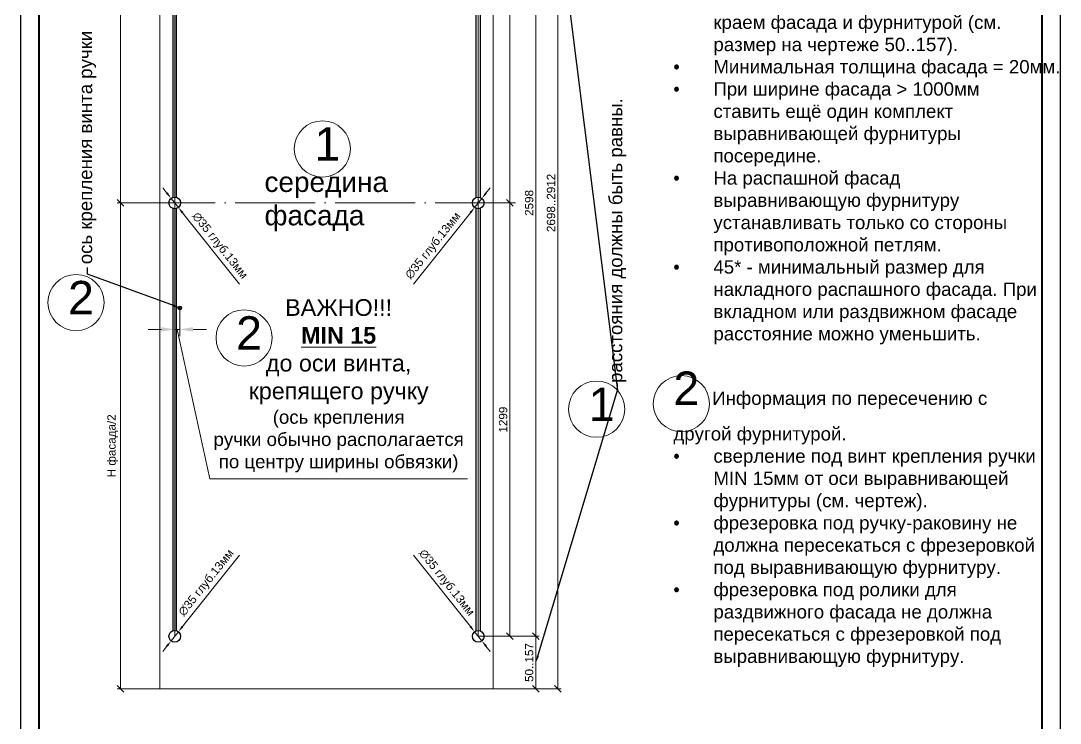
# Model space of a CAD drawing. Header units: millimetres. Extents: x 6988 to 52081, y -7456 to 23712.
# Drawn here: x 26338 to 29455, y 1524 to 3629 of the extents above; entities that cross this region are included whole.
import ezdxf
from ezdxf import colors
from ezdxf.entities.mleader import LeaderData, LeaderLine
from ezdxf.math import Vec2, Vec3

# ---------------------------------------------------------------- set-up
doc = ezdxf.new("R2010")
doc.units = ezdxf.units.MM
doc.linetypes.add('ACAD_ISO04W100', pattern=[30, 24, -3, 0, -3])
doc.layers.get('DEFPOINTS').update_dxf_attribs({"color": 106, "lineweight": 5})
for name, color, linetype, lineweight in [('Линии Размерные и Текст', 1, 'Continuous', 5), ('Натяжитель фасада с регулировкой по центру. Длина стержня фиксированная. Длина 2598мм. Pivot TN 101.2598.02.', 5, 'Continuous', 30), ('ось винта', 6, 'Continuous', 30), ('ФАСАД', 3, 'Continuous', 5), ('шляпка винта', 211, 'Continuous', 30), ('ШТАМП', 7, 'Continuous', 30)]:
    doc.layers.add(name, color=color, linetype=linetype, lineweight=lineweight)
doc.styles.get("Standard").update_dxf_attribs({"font": 'arial.ttf'})
doc.dimstyles.get("Standard").update_dxf_attribs({"dimscale": 0, "dimtxt": 2.5, "dimasz": 2, "dimexe": 1, "dimexo": 0, "dimgap": 0.75, "dimtad": 1, "dimdsep": 46, "dimtxsty": 'Standard', "dimcen": 1.5, "dimclrd": 256, "dimclre": 256, "dimclrt": 7, "dimazin": 3, "dimtfac": 1, "dimtmove": 0, "dimatfit": 3, "dimldrblk": 'DOT', "dimfxl": 1, "dimtolj": 1, "dimtzin": 0, "dimlwd": 5, "dimlwe": 5, "dimarcsym": 0})
doc.dimstyles.new('STANDARD10', dxfattribs={"dimscale": 10, "dimtxt": 2.5, "dimasz": 2, "dimexe": 1, "dimexo": 0, "dimgap": 0.75, "dimtad": 1, "dimdsep": 46, "dimtxsty": 'Standard', "dimblk1": 'OBLIQUE', "dimblk2": 'OBLIQUE', "dimsah": 1, "dimcen": 1.5, "dimclrd": 256, "dimclre": 256, "dimclrt": 7, "dimazin": 3, "dimtfac": 1, "dimtmove": 1, "dimatfit": 3, "dimldrblk": 'DOT', "dimfxl": 1, "dimtolj": 1, "dimtzin": 0, "dimlwd": 5, "dimlwe": 5, "dimarcsym": 0})

# ---------------------------------------------------------------- blocks, each defined once
blk = doc.blocks.new('*D40')
at = {"layer": 'DEFPOINTS', "color": 0, "transparency": 16777216}
for p in [(26788.7, 3096.9), (26810.5, 3069.5)]:
    blk.add_point(p, dxfattribs=at)
at = {"layer": 'Линии Размерные и Текст', "lineweight": 5, "transparency": 16777216}
for p, q in [((26776.3, 3112.6), (26763.8, 3128.2)), ((26788.7, 3096.9), (26810.5, 3069.5)), ((26993.7, 2839.5), (26823, 3053.9))]:
    blk.add_line(p, q, dxfattribs=at)
at = {"layer": 'Линии Размерные и Текст', "transparency": 16777216}
for points in [[(26778.9, 3114.6), (26773.7, 3110.5), (26788.7, 3096.9)], [(26825.6, 3056), (26820.4, 3051.8), (26810.5, 3069.5)]]:
    blk.add_solid(points, dxfattribs=at)
at = {"layer": 'Линии Размерные и Текст', "color": 7, "transparency": 16777216, "insert": (26933.5, 2953.9), "char_height": 25, "attachment_point": 5, "rotation": 308.536}
blk.add_mtext('\\A1;∅35 глуб.13мм', dxfattribs=at)
blk = doc.blocks.new('_Dot')
at = {"color": 0, "linetype": 'ByBlock', "lineweight": -2}
blk.add_line((-0.5, 0), (-1, 0), dxfattribs=at)
at = {"color": 0, "linetype": 'ByBlock', "const_width": 0.5}
blk.add_lwpolyline([(-0.25, 0, 1), (0.25, 0, 1)], format="xyb", close=True, dxfattribs=at)
blk = doc.blocks.new('*D42')
at = {"layer": 'DEFPOINTS', "color": 0, "transparency": 16777216}
for p in [(27720.5, 3096.9), (27698.7, 3069.5)]:
    blk.add_point(p, dxfattribs=at)
at = {"layer": 'Линии Размерные и Текст', "lineweight": 5, "transparency": 16777216}
for p, q in [((27733, 3112.6), (27745.5, 3128.2)), ((27720.5, 3096.9), (27698.7, 3069.5)), ((27515.5, 2839.5), (27686.3, 3053.9))]:
    blk.add_line(p, q, dxfattribs=at)
at = {"layer": 'Линии Размерные и Текст', "transparency": 16777216}
for points in [[(27730.4, 3114.6), (27735.6, 3110.5), (27720.5, 3096.9)], [(27683.7, 3056), (27688.9, 3051.8), (27698.7, 3069.5)]]:
    blk.add_solid(points, dxfattribs=at)
at = {"layer": 'Линии Размерные и Текст', "color": 7, "transparency": 16777216, "insert": (27575.8, 2953.9), "char_height": 25, "attachment_point": 5, "rotation": 51.464}
blk.add_mtext('\\A1;∅35 глуб.13мм', dxfattribs=at)
blk = doc.blocks.new('_OBLIQUE')
at = {"color": 0, "linetype": 'ByBlock'}
blk.add_line((-0.5, -0.5), (0.5, 0.5), dxfattribs=at)
blk = doc.blocks.new('*D43')
at = {"layer": 'DEFPOINTS', "color": 0, "transparency": 16777216}
for p in [(27709.6, 4585.4), (27754.6, 4539.2), (27709.6, 1784.2)]:
    blk.add_point(p, dxfattribs=at)
at = {"layer": 'Линии Размерные и Текст', "lineweight": 5, "transparency": 16777216}
for p, q in [((27709.6, 1784.2), (27709.6, 4595.4)), ((27754.6, 4585.4), (27709.6, 4585.4)), ((27754.6, 4539.2), (27754.6, 4595.4))]:
    blk.add_line(p, q, dxfattribs=at)
at = {"layer": 'Линии Размерные и Текст', "lineweight": 5, "transparency": 16777216, "xscale": 20, "yscale": 20, "zscale": 20, "rotation": 180}
blk.add_blockref('_OBLIQUE', (27709.6, 4585.4), dxfattribs=at)
at = {"layer": 'Линии Размерные и Текст', "lineweight": 5, "transparency": 16777216, "xscale": 20, "yscale": 20, "zscale": 20}
blk.add_blockref('_OBLIQUE', (27754.6, 4585.4), dxfattribs=at)
at = {"layer": 'Линии Размерные и Текст', "color": 7, "transparency": 16777216, "insert": (27734.6, 4605.6), "char_height": 25, "attachment_point": 5}
blk.add_mtext('\\A1;45*', dxfattribs=at)
blk = doc.blocks.new('*D44')
at = {"layer": 'DEFPOINTS', "color": 0, "transparency": 16777216}
for p in [(26810.5, 1797.9), (26788.7, 1770.5)]:
    blk.add_point(p, dxfattribs=at)
at = {"layer": 'Линии Размерные и Текст', "lineweight": 5, "transparency": 16777216}
for p, q in [((26993.7, 2027.9), (26823, 1813.6)), ((26788.7, 1770.5), (26810.5, 1797.9)), ((26776.3, 1754.9), (26763.8, 1739.2))]:
    blk.add_line(p, q, dxfattribs=at)
at = {"layer": 'Линии Размерные и Текст', "transparency": 16777216}
for points in [[(26820.4, 1815.6), (26825.6, 1811.5), (26810.5, 1797.9)], [(26773.7, 1757), (26778.9, 1752.8), (26788.7, 1770.5)]]:
    blk.add_solid(points, dxfattribs=at)
at = {"layer": 'Линии Размерные и Текст', "color": 7, "transparency": 16777216, "insert": (26895.7, 1943.6), "char_height": 25, "attachment_point": 5, "rotation": 51.464}
blk.add_mtext('\\A1;∅35 глуб.13мм', dxfattribs=at)
blk = doc.blocks.new('*D45')
at = {"layer": 'DEFPOINTS', "color": 0, "transparency": 16777216}
for p in [(27698.7, 1797.9), (27720.5, 1770.5)]:
    blk.add_point(p, dxfattribs=at)
at = {"layer": 'Линии Размерные и Текст', "lineweight": 5, "transparency": 16777216}
for p, q in [((27515.5, 2027.9), (27686.3, 1813.6)), ((27720.5, 1770.5), (27698.7, 1797.9)), ((27733, 1754.9), (27745.5, 1739.2))]:
    blk.add_line(p, q, dxfattribs=at)
at = {"layer": 'Линии Размерные и Текст', "transparency": 16777216}
for points in [[(27688.9, 1815.6), (27683.7, 1811.5), (27698.7, 1797.9)], [(27735.6, 1757), (27730.4, 1752.8), (27720.5, 1770.5)]]:
    blk.add_solid(points, dxfattribs=at)
at = {"layer": 'Линии Размерные и Текст', "color": 7, "transparency": 16777216, "insert": (27613.5, 1943.6), "char_height": 25, "attachment_point": 5, "rotation": 308.536}
blk.add_mtext('\\A1;∅35 глуб.13мм', dxfattribs=at)
blk = doc.blocks.new('*D106')
at = {"layer": 'DEFPOINTS', "color": 0, "transparency": 16777216}
for p in [(26799.6, 4585.4), (26754.6, 4539.2), (26799.6, 1784.2)]:
    blk.add_point(p, dxfattribs=at)
at = {"layer": 'Линии Размерные и Текст', "lineweight": 5, "transparency": 16777216}
for p, q in [((26754.6, 4539.2), (26754.6, 4595.4)), ((26754.6, 4585.4), (26799.6, 4585.4)), ((26799.6, 1784.2), (26799.6, 4595.4))]:
    blk.add_line(p, q, dxfattribs=at)
at = {"layer": 'Линии Размерные и Текст', "lineweight": 5, "transparency": 16777216, "xscale": 20, "yscale": 20, "zscale": 20, "rotation": 180}
blk.add_blockref('_OBLIQUE', (26754.6, 4585.4), dxfattribs=at)
at = {"layer": 'Линии Размерные и Текст', "lineweight": 5, "transparency": 16777216, "xscale": 20, "yscale": 20, "zscale": 20}
blk.add_blockref('_OBLIQUE', (26799.6, 4585.4), dxfattribs=at)
at = {"layer": 'Линии Размерные и Текст', "color": 7, "transparency": 16777216, "insert": (26774.6, 4605.6), "char_height": 25, "attachment_point": 5}
blk.add_mtext('\\A1;45*', dxfattribs=at)
blk = doc.blocks.new('*D118')
at = {"layer": 'DEFPOINTS', "color": 0, "transparency": 16777216}
for p in [(27754.6, 4539.2), (27754.6, 1627.2), (27948.4, 1627.2)]:
    blk.add_point(p, dxfattribs=at)
at = {"layer": 'Линии Размерные и Текст', "lineweight": 5, "transparency": 16777216}
for p, q in [((27754.6, 4539.2), (27958.4, 4539.2)), ((27948.4, 4539.2), (27948.4, 1627.2)), ((27754.6, 1627.2), (27958.4, 1627.2))]:
    blk.add_line(p, q, dxfattribs=at)
at = {"layer": 'Линии Размерные и Текст', "lineweight": 5, "transparency": 16777216, "xscale": 20, "yscale": 20, "zscale": 20}
for p, rotation in [((27948.4, 4539.2), 90), ((27948.4, 1627.2), 270)]:
    blk.add_blockref('_OBLIQUE', p, dxfattribs=dict(at, rotation=rotation))
at = {"layer": 'Линии Размерные и Текст', "color": 7, "transparency": 16777216, "insert": (27928.1, 3083.2), "char_height": 25, "attachment_point": 5, "rotation": 90}
blk.add_mtext('\\A1;2698..2912', dxfattribs=at)
blk = doc.blocks.new('*D119')
at = {"layer": 'DEFPOINTS', "color": 0, "transparency": 16777216}
for p in [(27709.6, 4382.2), (27804.8, 4382.2), (27709.6, 3083.2)]:
    blk.add_point(p, dxfattribs=at)
at = {"layer": 'Линии Размерные и Текст', "lineweight": 5, "transparency": 16777216}
for p, q in [((27709.6, 4382.2), (27814.8, 4382.2)), ((27804.8, 3083.2), (27804.8, 4382.2)), ((27709.6, 3083.2), (27814.8, 3083.2))]:
    blk.add_line(p, q, dxfattribs=at)
at = {"layer": 'Линии Размерные и Текст', "lineweight": 5, "transparency": 16777216, "xscale": 20, "yscale": 20, "zscale": 20}
for p, rotation in [((27804.8, 4382.2), 90), ((27804.8, 3083.2), 270)]:
    blk.add_blockref('_OBLIQUE', p, dxfattribs=dict(at, rotation=rotation))
at = {"layer": 'Линии Размерные и Текст', "color": 7, "transparency": 16777216, "insert": (27784.5, 3732.7), "char_height": 25, "attachment_point": 5, "rotation": 90}
blk.add_mtext('\\A1;1299', dxfattribs=at)
blk = doc.blocks.new('*D120')
at = {"layer": 'DEFPOINTS', "color": 0, "transparency": 16777216}
for p in [(27709.6, 3083.2), (27709.6, 1784.2), (27804.8, 1784.2)]:
    blk.add_point(p, dxfattribs=at)
at = {"layer": 'Линии Размерные и Текст', "lineweight": 5, "transparency": 16777216}
for p, q in [((27709.6, 3083.2), (27814.8, 3083.2)), ((27804.8, 3083.2), (27804.8, 1784.2)), ((27709.6, 1784.2), (27814.8, 1784.2))]:
    blk.add_line(p, q, dxfattribs=at)
at = {"layer": 'Линии Размерные и Текст', "lineweight": 5, "transparency": 16777216, "xscale": 20, "yscale": 20, "zscale": 20}
for p, rotation in [((27804.8, 3083.2), 90), ((27804.8, 1784.2), 270)]:
    blk.add_blockref('_OBLIQUE', p, dxfattribs=dict(at, rotation=rotation))
at = {"layer": 'Линии Размерные и Текст', "color": 7, "transparency": 16777216, "insert": (27784.5, 2433.7), "char_height": 25, "attachment_point": 5, "rotation": 90}
blk.add_mtext('\\A1;1299', dxfattribs=at)
blk = doc.blocks.new('*D121')
at = {"layer": 'DEFPOINTS', "color": 0, "transparency": 16777216}
for p in [(26754.6, 4539.2), (26637.4, 3083.2), (26799.6, 3083.2)]:
    blk.add_point(p, dxfattribs=at)
at = {"layer": 'Линии Размерные и Текст', "lineweight": 5, "transparency": 16777216}
for p, q in [((26754.6, 4539.2), (26627.4, 4539.2)), ((26637.4, 4539.2), (26637.4, 3083.2)), ((26799.6, 3083.2), (26627.4, 3083.2))]:
    blk.add_line(p, q, dxfattribs=at)
at = {"layer": 'Линии Размерные и Текст', "lineweight": 5, "transparency": 16777216, "xscale": 20, "yscale": 20, "zscale": 20}
for p, rotation in [((26637.4, 4539.2), 90), ((26637.4, 3083.2), 270)]:
    blk.add_blockref('_OBLIQUE', p, dxfattribs=dict(at, rotation=rotation))
at = {"layer": 'Линии Размерные и Текст', "color": 7, "transparency": 16777216, "insert": (26613.7, 3811.2), "char_height": 25, "attachment_point": 5, "rotation": 90}
blk.add_mtext('\\A1;H фасада/2', dxfattribs=at)
blk = doc.blocks.new('*D122')
at = {"layer": 'DEFPOINTS', "color": 0, "transparency": 16777216}
for p in [(26799.6, 3083.2), (26637.4, 1627.2), (26754.6, 1627.2)]:
    blk.add_point(p, dxfattribs=at)
at = {"layer": 'Линии Размерные и Текст', "lineweight": 5, "transparency": 16777216}
for p, q in [((26799.6, 3083.2), (26627.4, 3083.2)), ((26637.4, 3083.2), (26637.4, 1627.2)), ((26754.6, 1627.2), (26627.4, 1627.2))]:
    blk.add_line(p, q, dxfattribs=at)
at = {"layer": 'Линии Размерные и Текст', "lineweight": 5, "transparency": 16777216, "xscale": 20, "yscale": 20, "zscale": 20}
for p, rotation in [((26637.4, 3083.2), 90), ((26637.4, 1627.2), 270)]:
    blk.add_blockref('_OBLIQUE', p, dxfattribs=dict(at, rotation=rotation))
at = {"layer": 'Линии Размерные и Текст', "color": 7, "transparency": 16777216, "insert": (26613.7, 2355.2), "char_height": 25, "attachment_point": 5, "rotation": 90}
blk.add_mtext('\\A1;H фасада/2', dxfattribs=at)
blk = doc.blocks.new('*D123')
at = {"layer": 'DEFPOINTS', "color": 0, "transparency": 16777216}
for p in [(27709.6, 4382.2), (27709.6, 1784.2), (27882.8, 1784.2)]:
    blk.add_point(p, dxfattribs=at)
at = {"layer": 'Линии Размерные и Текст', "lineweight": 5, "transparency": 16777216}
for p, q in [((27709.6, 4382.2), (27892.8, 4382.2)), ((27882.8, 4382.2), (27882.8, 1784.2)), ((27709.6, 1784.2), (27892.8, 1784.2))]:
    blk.add_line(p, q, dxfattribs=at)
at = {"layer": 'Линии Размерные и Текст', "lineweight": 5, "transparency": 16777216, "xscale": 20, "yscale": 20, "zscale": 20}
for p, rotation in [((27882.8, 4382.2), 90), ((27882.8, 1784.2), 270)]:
    blk.add_blockref('_OBLIQUE', p, dxfattribs=dict(at, rotation=rotation))
at = {"layer": 'Линии Размерные и Текст', "color": 7, "transparency": 16777216, "insert": (27862.5, 3083.2), "char_height": 25, "attachment_point": 5, "rotation": 90}
blk.add_mtext('\\A1;2598', dxfattribs=at)
blk = doc.blocks.new('*D125')
at = {"layer": 'DEFPOINTS', "color": 0, "transparency": 16777216}
for p in [(27709.6, 1784.2), (27754.6, 1627.2), (27882.8, 1627.2)]:
    blk.add_point(p, dxfattribs=at)
at = {"layer": 'Линии Размерные и Текст', "lineweight": 5, "transparency": 16777216}
for p, q in [((27709.6, 1784.2), (27892.8, 1784.2)), ((27882.8, 1784.2), (27882.8, 1627.2)), ((27754.6, 1627.2), (27892.8, 1627.2))]:
    blk.add_line(p, q, dxfattribs=at)
at = {"layer": 'Линии Размерные и Текст', "lineweight": 5, "transparency": 16777216, "xscale": 20, "yscale": 20, "zscale": 20}
for p, rotation in [((27882.8, 1784.2), 90), ((27882.8, 1627.2), 270)]:
    blk.add_blockref('_OBLIQUE', p, dxfattribs=dict(at, rotation=rotation))
at = {"layer": 'Линии Размерные и Текст', "color": 7, "transparency": 16777216, "insert": (27862.5, 1705.7), "char_height": 25, "attachment_point": 5, "rotation": 90}
blk.add_mtext('\\A1;50..157', dxfattribs=at)
blk = doc.blocks.new('*D132')
at = {"layer": 'DEFPOINTS', "color": 0, "transparency": 16777216}
for p in [(26799.6, 2768.5), (26814.6, 2768.5), (26799.6, 2704.2)]:
    blk.add_point(p, dxfattribs=at)
at = {"layer": 'Линии Размерные и Текст', "lineweight": 5, "transparency": 16777216}
for p, q in [((26799.6, 2768.5), (26799.6, 2684.2)), ((26814.6, 2768.5), (26814.6, 2684.2)), ((26759.6, 2704.2), (26719.6, 2704.2)), ((26814.6, 2704.2), (26799.6, 2704.2)), ((26814.6, 2704.2), (26799.6, 2704.2)), ((26807.1, 2704.2), (26904.5, 2255.9)), ((26854.6, 2704.2), (26894.6, 2704.2)), ((26904.5, 2255.9), (27677.7, 2255.9))]:
    blk.add_line(p, q, dxfattribs=at)
at = {"layer": 'Линии Размерные и Текст', "transparency": 16777216}
for points in [[(26759.6, 2710.8), (26759.6, 2697.5), (26799.6, 2704.2)], [(26854.6, 2710.8), (26854.6, 2697.5), (26814.6, 2704.2)]]:
    blk.add_solid(points, dxfattribs=at)
at = {"layer": 'Линии Размерные и Текст', "color": 7, "transparency": 16777216, "insert": (27291.1, 2535.3), "char_height": 50, "attachment_point": 5}
blk.add_mtext('\\A1;ВАЖНО!!! \\P{\\fArial|b1|i0|c204|p34;\\LMIN 15\\P}до оси винта, \\Pкрепящего ручку{\\H0.8x;\\P(ось крепления \\Pручки обычно располагается \\Pпо центру ширины обвязки)}', dxfattribs=at)

msp = doc.modelspace()

# ---------------------------------------------------------------- linework, layer by layer
at = {"layer": 'Линии Размерные и Текст', "linetype": 'ACAD_ISO04W100', "ltscale": 10}
msp.add_line((26680.693, 3083.22), (27842.961, 3083.22), dxfattribs=at)
at = {"layer": 'Линии Размерные и Текст'}
for centre in [(27242.352, 3245.151), (26503.73, 2784.561), (27007.685, 2678.615), (28318.954, 2481.5), (28064.732, 2464.935)]:
    msp.add_circle(centre, 84.286, dxfattribs=at)
at = {"layer": 'Натяжитель фасада с регулировкой по центру. Длина стержня фиксированная. Длина 2598мм. Pivot TN 101.2598.02.'}
for points in [[(26793.882, 4365.691), (26793.882, 3099.748)], [(26805.382, 3099.748), (26805.382, 4365.691)], [(27703.882, 3099.748), (27703.882, 4365.691)], [(27715.382, 4365.691), (27715.382, 3099.748)], [(26793.882, 3066.691), (26793.882, 1800.748)], [(26805.382, 1800.748), (26805.382, 3066.691)], [(27703.882, 1800.748), (27703.882, 3066.691)], [(27715.382, 3066.691), (27715.382, 1800.748)]]:
    msp.add_lwpolyline(points, dxfattribs=at)
for centre in [(26799.632, 3083.22), (27709.632, 3083.22), (26799.632, 1784.22), (27709.632, 1784.22)]:
    msp.add_circle(centre, 17.5, dxfattribs=at)
at = {"layer": 'ось винта'}
msp.add_circle((26814.632, 2768.513), 2, dxfattribs=at)
at = {"layer": 'ФАСАД'}
msp.add_lwpolyline([(26754.632, 4539.22), (27754.632, 4539.22), (27754.632, 1627.22), (26754.632, 1627.22)], close=True, dxfattribs=at)
at = {"layer": 'шляпка винта'}
msp.add_circle((26814.632, 2768.513), 5.5, dxfattribs=at)
at = {"layer": 'ШТАМП'}
msp.add_lwpolyline([(29454.865, 5096.995), (29454.865, 587.715), (26338.015, 587.715), (26338.015, 5096.995)], close=True, dxfattribs=at)
at = {"layer": 'ШТАМП', "lineweight": 40}
msp.add_lwpolyline([(29399.865, 4876.995), (29399.865, 642.715), (26393.015, 642.715), (26393.015, 4876.995)], close=True, dxfattribs=at)

# ---------------------------------------------------------------- texts
at = {"layer": 'Линии Размерные и Текст', "attachment_point": 1}
for s, width, insert, char_height in [('Длина фасада = 2698мм-2912мм.\\P\\P{\\H2.5x;1}   Информация по врезке выравнивающей фурнитуры.\\P\\pi-120,l120,t120;{\\fSymbol|b0|i0|c2|p18;·^I}Изменение длины фасада возможно за счет изменения расстояния между краем фасада и фурнитурой (см. размер на чертеже 50..157).\\P{\\fSymbol|b0|i0|c2|p18;·^I}Минимальная толщина фасада = 20мм.\\P{\\fSymbol|b0|i0|c2|p18;·^I}При ширине фасада > 1000мм ставить ещё один комплект выравнивающей фурнитуры посередине.\\P{\\fSymbol|b0|i0|c2|p18;·^I}На распашной фасад выравнивающую фурнитуру устанавливать только со стороны противоположной петлям.\\P{\\fSymbol|b0|i0|c2|p18;·^I}45* - минимальный размер для накладного распашного фасада. При вкладном или раздвижном фасаде расстояние можно уменьшить.\\P\\pi0,l0,tz;\\P{\\H2.5x;2 }Информация по пересечению с другой фурнитурой.\\P\\pi-120,l120,t120;{\\fSymbol|b0|i0|c2|p18;·^I}сверление под винт крепления ручки MIN 15мм от оси выравнивающей фурнитуры (см. чертеж).\\P{\\fSymbol|b0|i0|c2|p18;·^I}фрезеровка под ручку-раковину не должна пересекаться с фрезеровкой под выравнивающую фурнитуру.\\P{\\fSymbol|b0|i0|c2|p18;·^I}фрезеровка под ролики для раздвижного фасада не должна пересекаться с фрезеровкой под выравнивающую фурнитуру.', 1115.45298, (28294.953, 4144.865), 40), ('{\\H2.5x;1}', 1115.45298, (27218.351, 3309.985), 40), ('середина\\Pфасада', 441.09674, (27068.748, 3176.061), 60), ('{\\H2.5x;2}', 1115.45298, (26479.729, 2849.395), 40), ('{\\H2.5x;2}', 1115.45298, (26983.684, 2743.449), 40), ('{\\H2.5x;1}', 1115.45298, (28040.731, 2529.769), 40)]:
    msp.add_mtext_dynamic_manual_height_columns(s, width=width, gutter_width=20, heights=[0], dxfattribs=dict(at, insert=insert, char_height=char_height))

# ---------------------------------------------------------------- dimensions: what is measured, and where the dimension line sits
at = {"layer": 'Линии Размерные и Текст'}
dim = msp.add_linear_dim(base=(26799.632, 4585.418), p1=(26754.632, 4539.22), p2=(26799.632, 1784.22), angle=180, dimstyle='Standard', override={"dimscale": 10, "dimpost": '*', "dimblk1": 'OBLIQUE', "dimblk2": 'OBLIQUE', "dimsah": 1, "dimtmove": 1}, dxfattribs=at)
dim.commit()
dim.dimension.update_dxf_attribs({"geometry": '*D106', "text_midpoint": (26774.632, 4585.418), "dimtype": 160})
dim = msp.add_linear_dim(base=(27709.632, 4585.418), p1=(27754.632, 4539.22), p2=(27709.632, 1784.22), dimstyle='Standard', override={"dimscale": 10, "dimpost": '*', "dimblk1": 'OBLIQUE', "dimblk2": 'OBLIQUE', "dimsah": 1, "dimtmove": 1}, dxfattribs=at)
dim.commit()
dim.dimension.update_dxf_attribs({"geometry": '*D43', "text_midpoint": (27734.632, 4585.418), "dimtype": 160})
for base, p1, p2, angle, text, picture, middle in [((26637.375, 3083.22), (26754.632, 4539.22), (26799.632, 3083.22), 90, 'H фасада/2', '*D121', (26613.692, 3811.22)), ((26637.375, 1627.22), (26799.632, 3083.22), (26754.632, 1627.22), 90, 'H фасада/2', '*D122', (26613.692, 2355.22)), ((27882.752, 1627.22), (27709.632, 1784.22), (27754.632, 1627.22), 270, '50..157', '*D125', (27862.488, 1705.72))]:
    dim = msp.add_linear_dim(base=base, p1=p1, p2=p2, angle=angle, text=text, dimstyle='STANDARD10', dxfattribs=at)
    dim.commit()
    dim.dimension.update_dxf_attribs({"geometry": picture, "text_midpoint": middle})
dim = msp.add_linear_dim(base=(27948.398, 1627.22), p1=(27754.632, 4539.22), p2=(27754.632, 1627.22), angle=90, text='2698..2912', dimstyle='Standard', override={"dimscale": 10, "dimpost": '', "dimblk1": 'OBLIQUE', "dimblk2": 'OBLIQUE', "dimsah": 1, "dimtmove": 1}, dxfattribs=at)
dim.commit()
dim.dimension.update_dxf_attribs({"geometry": '*D118', "text_midpoint": (27928.134, 3083.22)})
for base, p1, p2, angle, picture, middle in [((27804.794, 4382.22), (27709.632, 3083.22), (27709.632, 4382.22), 90, '*D119', (27784.53, 3732.72)), ((27882.752, 1784.22), (27709.632, 4382.22), (27709.632, 1784.22), 90, '*D123', (27862.488, 3083.22)), ((27804.794, 1784.22), (27709.632, 3083.22), (27709.632, 1784.22), 270, '*D120', (27784.53, 2433.72))]:
    dim = msp.add_linear_dim(base=base, p1=p1, p2=p2, angle=angle, dimstyle='STANDARD10', dxfattribs=at)
    dim.commit()
    dim.dimension.update_dxf_attribs({"geometry": picture, "text_midpoint": middle})
dim = msp.add_linear_dim(base=(26799.632, 2704.163), p1=(26814.632, 2768.513), p2=(26799.632, 2768.513), text='ВАЖНО!!! \\P{\\fArial|b1|i0|c204|p34;\\LMIN <>\\P}до оси винта, \\Pкрепящего ручку{\\H0.8x;\\P(ось крепления \\Pручки обычно располагается \\Pпо центру ширины обвязки)}', dimstyle='Standard', override={"dimscale": 20, "dimsah": 1, "dimtmove": 1}, dxfattribs=at)
dim.commit()
dim.dimension.update_dxf_attribs({"geometry": '*D132', "text_midpoint": (26919.523, 2255.946), "dimtype": 160})
for p1, p2, picture, middle in [((26788.73, 3096.909), (26810.535, 3069.531), '*D40', (26933.477, 2953.91)), ((27720.535, 3096.909), (27698.73, 3069.531), '*D42', (27575.787, 2953.91)), ((26788.73, 1770.531), (26810.535, 1797.909), '*D44', (26895.719, 1943.602)), ((27720.535, 1770.531), (27698.73, 1797.909), '*D45', (27613.545, 1943.602))]:
    dim = msp.add_diameter_dim_2p(p1=p1, p2=p2, dimstyle='Standard', override={"dimscale": 10, "dimlfac": 1, "dimpost": ' глуб.13мм', "dimsah": 1, "dimtmove": 1}, dxfattribs=at)
    dim.commit()
    dim.dimension.update_dxf_attribs({"geometry": picture, "text_midpoint": middle})

# ---------------------------------------------------------------- leaders
ml = msp.add_multileader_mtext('Standard', dxfattribs=at)
ml.set_content('расстояния должны быть равны.', color=5)
ml.set_leader_properties(color=256)
ml.build(insert=Vec2(0, 0))
ml.multileader.update_dxf_attribs({"text_left_attachment_type": 2, "text_right_attachment_type": 2, "dogleg_length": 2, "arrow_head_size": 20})
ctx = ml.context
ctx.base_point, ctx.char_height, ctx.arrow_head_size, ctx.landing_gap_size, ctx.plane_origin, ctx.plane_x_axis, ctx.plane_y_axis = Vec3(28127.689, 2541.956), 40, 20, 10, Vec3(28425.638, 3192.975), Vec3(0, 1), Vec3(-1, 0)
ctx.left_attachment, ctx.right_attachment, ctx.text_align_type = 2, 2, 2
notes = []
notes.append((ctx, [(1, (1, 1, 0), (28127.689, 2521.956), (0, 1), 20, [(2, [(27882.752, 4460.72)], 0, []), (1, [(27882.752, 1705.72)], 0, [])])]))
ctx.mtext.insert, ctx.mtext.text_direction, ctx.mtext.rotation, ctx.mtext.width, ctx.mtext.alignment, ctx.mtext.flow_direction = Vec3(28101.659, 3397.25), Vec3(0, 1), 1.57079633, 990.17537, 3, 5
ml = msp.add_multileader_mtext('Standard', dxfattribs=at)
ml.set_content('ось крепления винта ручки', color=5)
ml.set_leader_properties(color=256)
ml.build(insert=Vec2(0, 0))
ml.multileader.update_dxf_attribs({"text_left_attachment_type": 2, "text_right_attachment_type": 2, "dogleg_length": 20, "arrow_head_size": 20})
ctx = ml.context
ctx.base_point, ctx.char_height, ctx.arrow_head_size, ctx.landing_gap_size, ctx.plane_origin, ctx.plane_x_axis, ctx.plane_y_axis = Vec3(26537.869, 2889.379), 40, 20, 10, Vec3(26814.632, 2768.513), Vec3(0, 1), Vec3(-1, 0)
ctx.left_attachment, ctx.right_attachment = 2, 2
notes.append((ctx, [(1, (1, 1, 0), (26537.869, 2869.379), (0, 1), 20, [(0, [(26814.632, 2768.513)], 0, [])])]))
ctx.mtext.insert, ctx.mtext.text_direction, ctx.mtext.rotation, ctx.mtext.flow_direction = Vec3(26511.989, 2899.379), Vec3(0, 1), 1.57079633, 5
for ctx, leaders in notes:
    for number, flags, end, landing, length, lines in leaders:
        leader = LeaderData()
        leader.index, (leader.has_last_leader_line, leader.has_dogleg_vector, leader.attachment_direction) = number, flags
        leader.last_leader_point, leader.dogleg_vector, leader.dogleg_length = Vec3(end), Vec3(landing), length
        for number, points, colour, breaks in lines:
            line = LeaderLine()
            line.index, line.vertices, line.color, line.breaks = number, Vec3.list(points), colors.encode_raw_color(colour), breaks
            leader.lines.append(line)
        ctx.leaders.append(leader)

doc.saveas('drawing.dxf')
